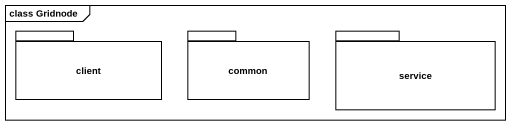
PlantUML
@startuml
mainframe class Gridnode
package client {
}
package common {
}
package service {
}
@enduml
